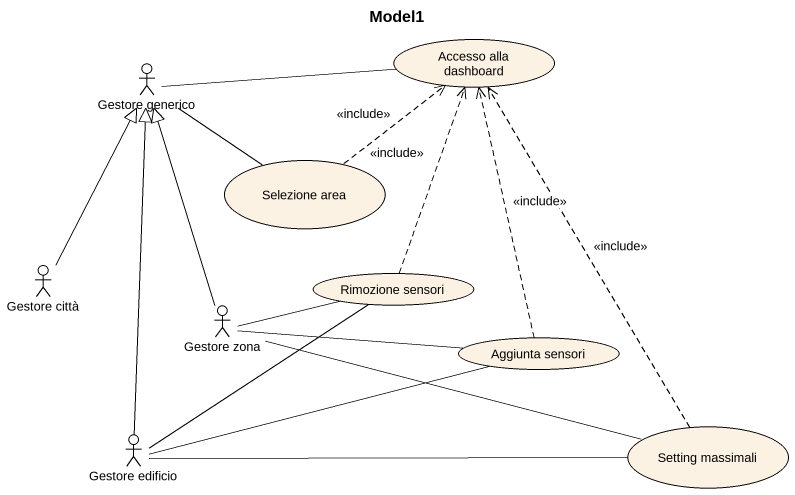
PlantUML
@startuml
title Model1
actor "Gestore generico" as Gestore_generico
usecase "Accesso alla dashboard" as Accesso_alla_dashboard
usecase "Selezione area" as Selezione_area
actor "Gestore città" as Gestore_città
usecase "Rimozione sensori" as Rimozione_sensori
actor "Gestore zona" as Gestore_zona
usecase "Aggiunta sensori" as Aggiunta_sensori
actor "Gestore edificio" as Gestore_edificio
usecase "Setting massimali" as Setting_massimali
Gestore_generico -right- Accesso_alla_dashboard
Gestore_generico -- Selezione_area
Selezione_area .up.> Accesso_alla_dashboard : <<include>>
Gestore_città -up-|> Gestore_generico
Rimozione_sensori .up.> Accesso_alla_dashboard : <<include>>
Gestore_zona -up-|> Gestore_generico
Gestore_zona -right- Rimozione_sensori
Gestore_zona -right- Aggiunta_sensori
Gestore_zona -right- Setting_massimali
Aggiunta_sensori .up.> Accesso_alla_dashboard : <<include>>
Aggiunta_sensori -left- Gestore_edificio
Gestore_edificio -up-|> Gestore_generico
Gestore_edificio -up- Rimozione_sensori
Setting_massimali .up.> Accesso_alla_dashboard : <<include>>
Setting_massimali -left- Gestore_edificio
@enduml
